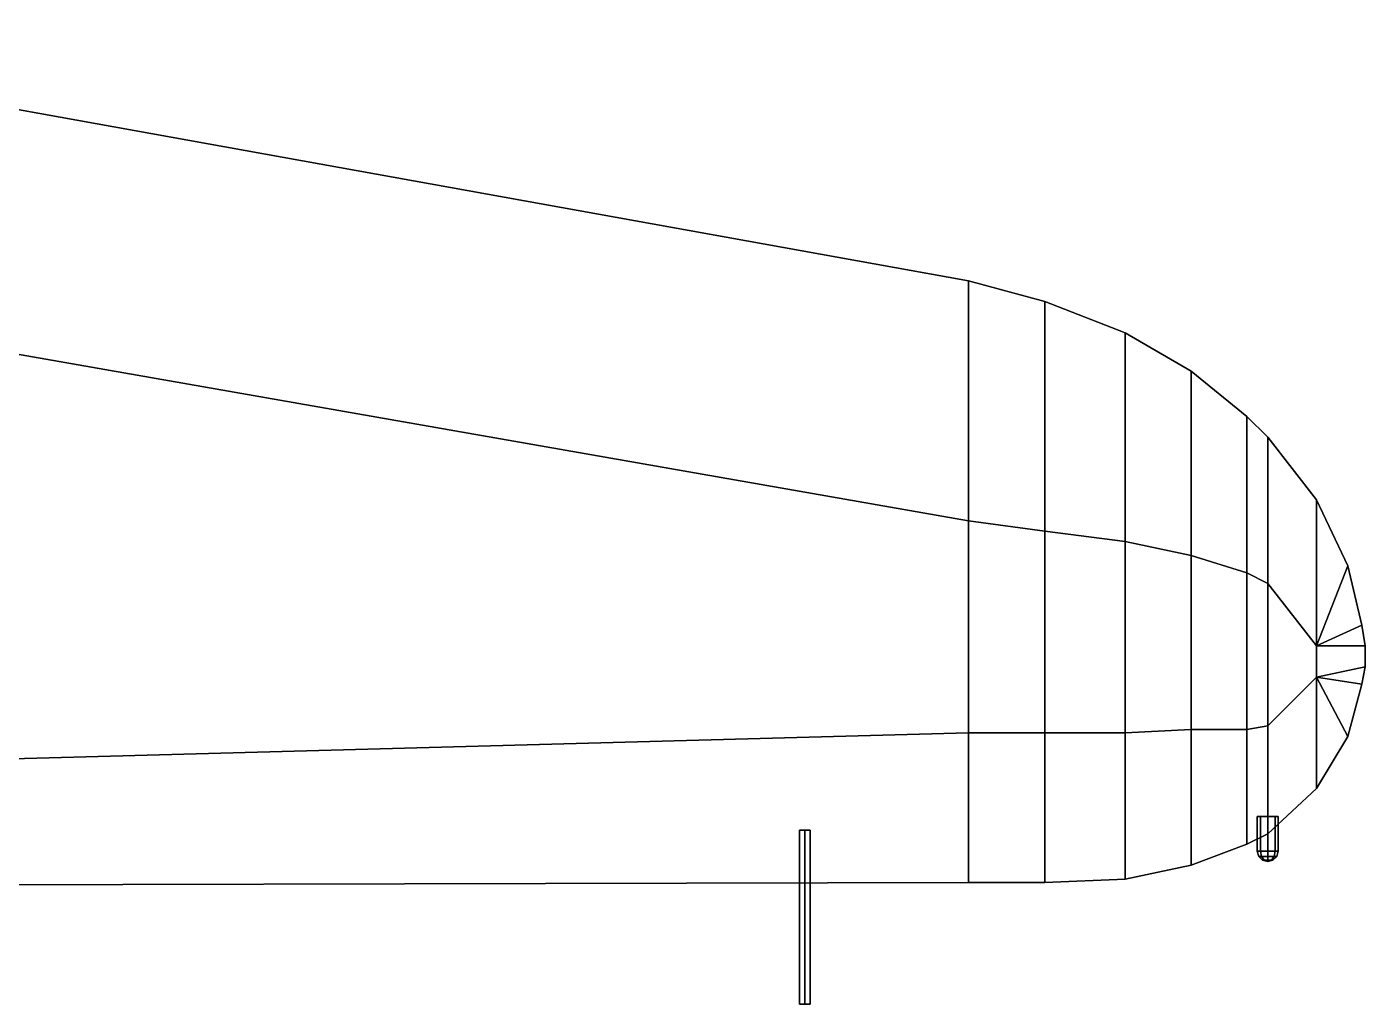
# Model space of a CAD drawing. Header units: millimetres. Extents: x -0.7 to 7, y -4.9 to 12.2.
# Drawn here: x 3.145 to 6.99, y -2.79 to 0.02 of the extents above; entities that cross this region are included whole.
import ezdxf

# ---------------------------------------------------------------- set-up
doc = ezdxf.new("R2010")
doc.units = ezdxf.units.MM
doc.layers.add('wing', color=5, linetype='Continuous')

msp = doc.modelspace()

# ---------------------------------------------------------------- linework, layer by layer
at = {"layer": 'wing'}
for points in [[(5.85, -1.4, -0.31), (1.8, -0.69, -0.6), (1.8, 0.02, -0.5), (5.85, -0.71, -0.25)], [(1.8, -0.69, -0.21), (5.85, -1.4, -0.09), (5.85, -0.71, -0.25), (1.8, 0.02, -0.5)], [(5.85, -2.01, -0.31), (1.8, -2.12, -0.6), (1.8, -0.69, -0.6), (5.85, -1.4, -0.31)], [(1.8, -2.12, -0.21), (5.85, -2.01, -0.09), (5.85, -1.4, -0.09), (1.8, -0.69, -0.21)], [(5.85, -1.4, -0.09), (6.07, -1.43, -0.08), (6.07, -0.77, -0.23), (5.85, -0.71, -0.25)], [(6.07, -1.43, -0.29), (5.85, -1.4, -0.31), (5.85, -0.71, -0.25), (6.07, -0.77, -0.23)], [(6.07, -1.43, -0.08), (6.3, -1.46, -0.08), (6.3, -0.86, -0.21), (6.07, -0.77, -0.23)], [(6.3, -1.46, -0.27), (6.07, -1.43, -0.29), (6.07, -0.77, -0.23), (6.3, -0.86, -0.21)], [(6.49, -1.5, -0.25), (6.3, -1.46, -0.27), (6.3, -0.86, -0.21), (6.49, -0.97, -0.2)], [(6.3, -1.46, -0.08), (6.49, -1.5, -0.09), (6.49, -0.97, -0.2), (6.3, -0.86, -0.21)], [(6.49, -1.5, -0.09), (6.65, -1.55, -0.1), (6.65, -1.1, -0.19), (6.49, -0.97, -0.2)], [(6.65, -1.55, -0.23), (6.49, -1.5, -0.25), (6.49, -0.97, -0.2), (6.65, -1.1, -0.19)], [(6.71, -1.58, -0.22), (6.65, -1.55, -0.23), (6.65, -1.1, -0.19), (6.71, -1.16, -0.18)], [(6.65, -1.55, -0.1), (6.71, -1.58, -0.1), (6.71, -1.16, -0.18), (6.65, -1.1, -0.19)], [(6.71, -1.58, -0.1), (6.85, -1.76, -0.12), (6.85, -1.34, -0.17), (6.71, -1.16, -0.18)], [(6.85, -1.76, -0.19), (6.71, -1.58, -0.22), (6.71, -1.16, -0.18), (6.85, -1.34, -0.17)], [(6.85, -1.76, -0.12), (6.85, -1.76, -0.12), (6.94, -1.53, -0.15), (6.85, -1.34, -0.17)], [(6.85, -1.76, -0.19), (6.85, -1.76, -0.19), (6.85, -1.34, -0.17), (6.94, -1.53, -0.15)], [(6.07, -2.01, -0.29), (5.85, -2.01, -0.31), (5.85, -1.4, -0.31), (6.07, -1.43, -0.29)], [(5.85, -2.01, -0.09), (6.07, -2.01, -0.08), (6.07, -1.43, -0.08), (5.85, -1.4, -0.09)], [(6.3, -2.01, -0.27), (6.07, -2.01, -0.29), (6.07, -1.43, -0.29), (6.3, -1.46, -0.27)], [(6.07, -2.01, -0.08), (6.3, -2.01, -0.08), (6.3, -1.46, -0.08), (6.07, -1.43, -0.08)], [(6.49, -2, -0.25), (6.3, -2.01, -0.27), (6.3, -1.46, -0.27), (6.49, -1.5, -0.25)], [(6.3, -2.01, -0.08), (6.49, -2, -0.09), (6.49, -1.5, -0.09), (6.3, -1.46, -0.08)], [(6.49, -2, -0.09), (6.65, -2, -0.1), (6.65, -1.55, -0.1), (6.49, -1.5, -0.09)], [(6.65, -2, -0.23), (6.49, -2, -0.25), (6.49, -1.5, -0.25), (6.65, -1.55, -0.23)], [(6.85, -1.76, -0.19), (6.85, -1.76, -0.19), (6.94, -1.53, -0.15), (6.98, -1.7, -0.15)], [(6.85, -1.76, -0.12), (6.85, -1.76, -0.12), (6.98, -1.7, -0.15), (6.94, -1.53, -0.15)], [(6.71, -1.99, -0.22), (6.65, -2, -0.23), (6.65, -1.55, -0.23), (6.71, -1.58, -0.22)], [(6.65, -2, -0.1), (6.71, -1.99, -0.1), (6.71, -1.58, -0.1), (6.65, -1.55, -0.1)], [(6.71, -1.99, -0.1), (6.85, -1.85, -0.12), (6.85, -1.76, -0.12), (6.71, -1.58, -0.1)], [(6.85, -1.85, -0.19), (6.71, -1.99, -0.22), (6.71, -1.58, -0.22), (6.85, -1.76, -0.19)], [(6.85, -1.76, -0.12), (6.85, -1.76, -0.12), (6.99, -1.76, -0.15), (6.98, -1.7, -0.15)], [(6.85, -1.76, -0.19), (6.85, -1.76, -0.19), (6.98, -1.7, -0.15), (6.99, -1.76, -0.15)], [(6.85, -1.85, -0.19), (6.85, -1.76, -0.19), (6.99, -1.76, -0.15), (6.99, -1.82, -0.15)], [(6.85, -1.76, -0.12), (6.85, -1.85, -0.12), (6.99, -1.82, -0.15), (6.99, -1.76, -0.15)], [(6.85, -1.85, -0.19), (6.85, -1.85, -0.19), (6.99, -1.82, -0.15), (6.98, -1.87, -0.15)], [(6.85, -1.85, -0.12), (6.85, -1.85, -0.12), (6.98, -1.87, -0.15), (6.99, -1.82, -0.15)], [(6.71, -1.99, -0.22), (6.85, -1.85, -0.19), (6.85, -2.17, -0.17), (6.71, -2.3, -0.18)], [(6.85, -1.85, -0.12), (6.71, -1.99, -0.1), (6.71, -2.3, -0.18), (6.85, -2.17, -0.17)], [(6.85, -1.85, -0.12), (6.85, -1.85, -0.12), (6.94, -2.02, -0.15), (6.98, -1.87, -0.15)], [(6.85, -1.85, -0.19), (6.85, -1.85, -0.19), (6.98, -1.87, -0.15), (6.94, -2.02, -0.15)], [(6.85, -1.85, -0.19), (6.85, -1.85, -0.19), (6.94, -2.02, -0.15), (6.85, -2.17, -0.17)], [(6.85, -1.85, -0.12), (6.85, -1.85, -0.12), (6.85, -2.17, -0.17), (6.94, -2.02, -0.15)], [(6.65, -2, -0.23), (6.71, -1.99, -0.22), (6.71, -2.3, -0.18), (6.65, -2.33, -0.19)], [(6.71, -1.99, -0.1), (6.65, -2, -0.1), (6.65, -2.33, -0.19), (6.71, -2.3, -0.18)], [(1.8, -2.12, -0.6), (5.85, -2.01, -0.31), (5.85, -2.44, -0.25), (1.8, -2.45, -0.5)], [(5.85, -2.01, -0.09), (1.8, -2.12, -0.21), (1.8, -2.45, -0.5), (5.85, -2.44, -0.25)], [(5.85, -2.01, -0.31), (6.07, -2.01, -0.29), (6.07, -2.44, -0.23), (5.85, -2.44, -0.25)], [(6.07, -2.01, -0.08), (5.85, -2.01, -0.09), (5.85, -2.44, -0.25), (6.07, -2.44, -0.23)], [(6.3, -2.01, -0.08), (6.07, -2.01, -0.08), (6.07, -2.44, -0.23), (6.3, -2.43, -0.21)], [(6.07, -2.01, -0.29), (6.3, -2.01, -0.27), (6.3, -2.43, -0.21), (6.07, -2.44, -0.23)], [(6.3, -2.01, -0.27), (6.49, -2, -0.25), (6.49, -2.39, -0.2), (6.3, -2.43, -0.21)], [(6.49, -2, -0.09), (6.3, -2.01, -0.08), (6.3, -2.43, -0.21), (6.49, -2.39, -0.2)], [(6.65, -2, -0.1), (6.49, -2, -0.09), (6.49, -2.39, -0.2), (6.65, -2.33, -0.19)], [(6.49, -2, -0.25), (6.65, -2, -0.23), (6.65, -2.33, -0.19), (6.49, -2.39, -0.2)], [(6.6888, -2.25, -0.1588), (6.68, -2.25, -0.18), (6.68, -2.35, -0.18), (6.6888, -2.35, -0.1588)], [(6.68, -2.25, -0.18), (6.6888, -2.25, -0.2012), (6.6888, -2.35, -0.2012), (6.68, -2.35, -0.18)], [(6.71, -2.25, -0.15), (6.6888, -2.25, -0.1588), (6.6888, -2.35, -0.1588), (6.71, -2.35, -0.15)], [(6.6888, -2.25, -0.2012), (6.71, -2.25, -0.21), (6.71, -2.35, -0.21), (6.6888, -2.35, -0.2012)], [(6.71, -2.25, -0.21), (6.7312, -2.25, -0.2012), (6.7312, -2.35, -0.2012), (6.71, -2.35, -0.21)], [(6.7312, -2.25, -0.1588), (6.71, -2.25, -0.15), (6.71, -2.35, -0.15), (6.7312, -2.35, -0.1588)], [(6.7312, -2.25, -0.2012), (6.74, -2.25, -0.18), (6.74, -2.35, -0.18), (6.7312, -2.35, -0.2012)], [(6.74, -2.25, -0.18), (6.7312, -2.25, -0.1588), (6.7312, -2.35, -0.1588), (6.74, -2.35, -0.18)], [(5.38, -2.29, -0.265), (5.365, -2.29, -0.28), (5.365, -2.79, -0.28), (5.38, -2.79, -0.265)], [(5.365, -2.29, -0.28), (5.38, -2.29, -0.295), (5.38, -2.79, -0.295), (5.365, -2.79, -0.28)], [(5.395, -2.29, -0.28), (5.38, -2.29, -0.265), (5.38, -2.79, -0.265), (5.395, -2.79, -0.28)], [(5.38, -2.29, -0.295), (5.395, -2.29, -0.28), (5.395, -2.79, -0.28), (5.38, -2.79, -0.295)], [(6.6916, -2.365, -0.1616), (6.6888, -2.35, -0.1588), (6.68, -2.35, -0.18), (6.684, -2.365, -0.18)], [(6.684, -2.365, -0.18), (6.68, -2.35, -0.18), (6.6888, -2.35, -0.2012), (6.6916, -2.365, -0.1984)], [(6.6994, -2.376, -0.1694), (6.6916, -2.365, -0.1616), (6.684, -2.365, -0.18), (6.695, -2.376, -0.18)], [(6.695, -2.376, -0.18), (6.684, -2.365, -0.18), (6.6916, -2.365, -0.1984), (6.6994, -2.376, -0.1906)], [(6.71, -2.365, -0.154), (6.71, -2.35, -0.15), (6.6888, -2.35, -0.1588), (6.6916, -2.365, -0.1616)], [(6.6916, -2.365, -0.1984), (6.6888, -2.35, -0.2012), (6.71, -2.35, -0.21), (6.71, -2.365, -0.206)], [(6.71, -2.376, -0.165), (6.71, -2.365, -0.154), (6.6916, -2.365, -0.1616), (6.6994, -2.376, -0.1694)], [(6.6994, -2.376, -0.1906), (6.6916, -2.365, -0.1984), (6.71, -2.365, -0.206), (6.71, -2.376, -0.195)], [(6.71, -2.38, -0.18), (6.6994, -2.376, -0.1694), (6.695, -2.376, -0.18), (6.71, -2.38, -0.18)], [(6.71, -2.38, -0.18), (6.695, -2.376, -0.18), (6.6994, -2.376, -0.1906), (6.71, -2.38, -0.18)], [(6.71, -2.38, -0.18), (6.71, -2.376, -0.165), (6.6994, -2.376, -0.1694), (6.71, -2.38, -0.18)], [(6.71, -2.38, -0.18), (6.6994, -2.376, -0.1906), (6.71, -2.376, -0.195), (6.71, -2.38, -0.18)], [(6.71, -2.365, -0.206), (6.71, -2.35, -0.21), (6.7312, -2.35, -0.2012), (6.7284, -2.365, -0.1984)], [(6.7284, -2.365, -0.1616), (6.7312, -2.35, -0.1588), (6.71, -2.35, -0.15), (6.71, -2.365, -0.154)], [(6.71, -2.376, -0.195), (6.71, -2.365, -0.206), (6.7284, -2.365, -0.1984), (6.7206, -2.376, -0.1906)], [(6.7206, -2.376, -0.1694), (6.7284, -2.365, -0.1616), (6.71, -2.365, -0.154), (6.71, -2.376, -0.165)], [(6.71, -2.38, -0.18), (6.71, -2.376, -0.195), (6.7206, -2.376, -0.1906), (6.71, -2.38, -0.18)], [(6.71, -2.38, -0.18), (6.7206, -2.376, -0.1906), (6.725, -2.376, -0.18), (6.71, -2.38, -0.18)], [(6.71, -2.38, -0.18), (6.725, -2.376, -0.18), (6.7206, -2.376, -0.1694), (6.71, -2.38, -0.18)], [(6.71, -2.38, -0.18), (6.7206, -2.376, -0.1694), (6.71, -2.376, -0.165), (6.71, -2.38, -0.18)], [(6.7206, -2.376, -0.1906), (6.7284, -2.365, -0.1984), (6.736, -2.365, -0.18), (6.725, -2.376, -0.18)], [(6.725, -2.376, -0.18), (6.736, -2.365, -0.18), (6.7284, -2.365, -0.1616), (6.7206, -2.376, -0.1694)], [(6.7284, -2.365, -0.1984), (6.7312, -2.35, -0.2012), (6.74, -2.35, -0.18), (6.736, -2.365, -0.18)], [(6.736, -2.365, -0.18), (6.74, -2.35, -0.18), (6.7312, -2.35, -0.1588), (6.7284, -2.365, -0.1616)], [(5.38, -2.79, -0.265), (5.365, -2.79, -0.28), (5.38, -2.79, -0.295), (5.395, -2.79, -0.28)]]:
    msp.add_3dface(points, dxfattribs=at)

doc.saveas('drawing.dxf')
